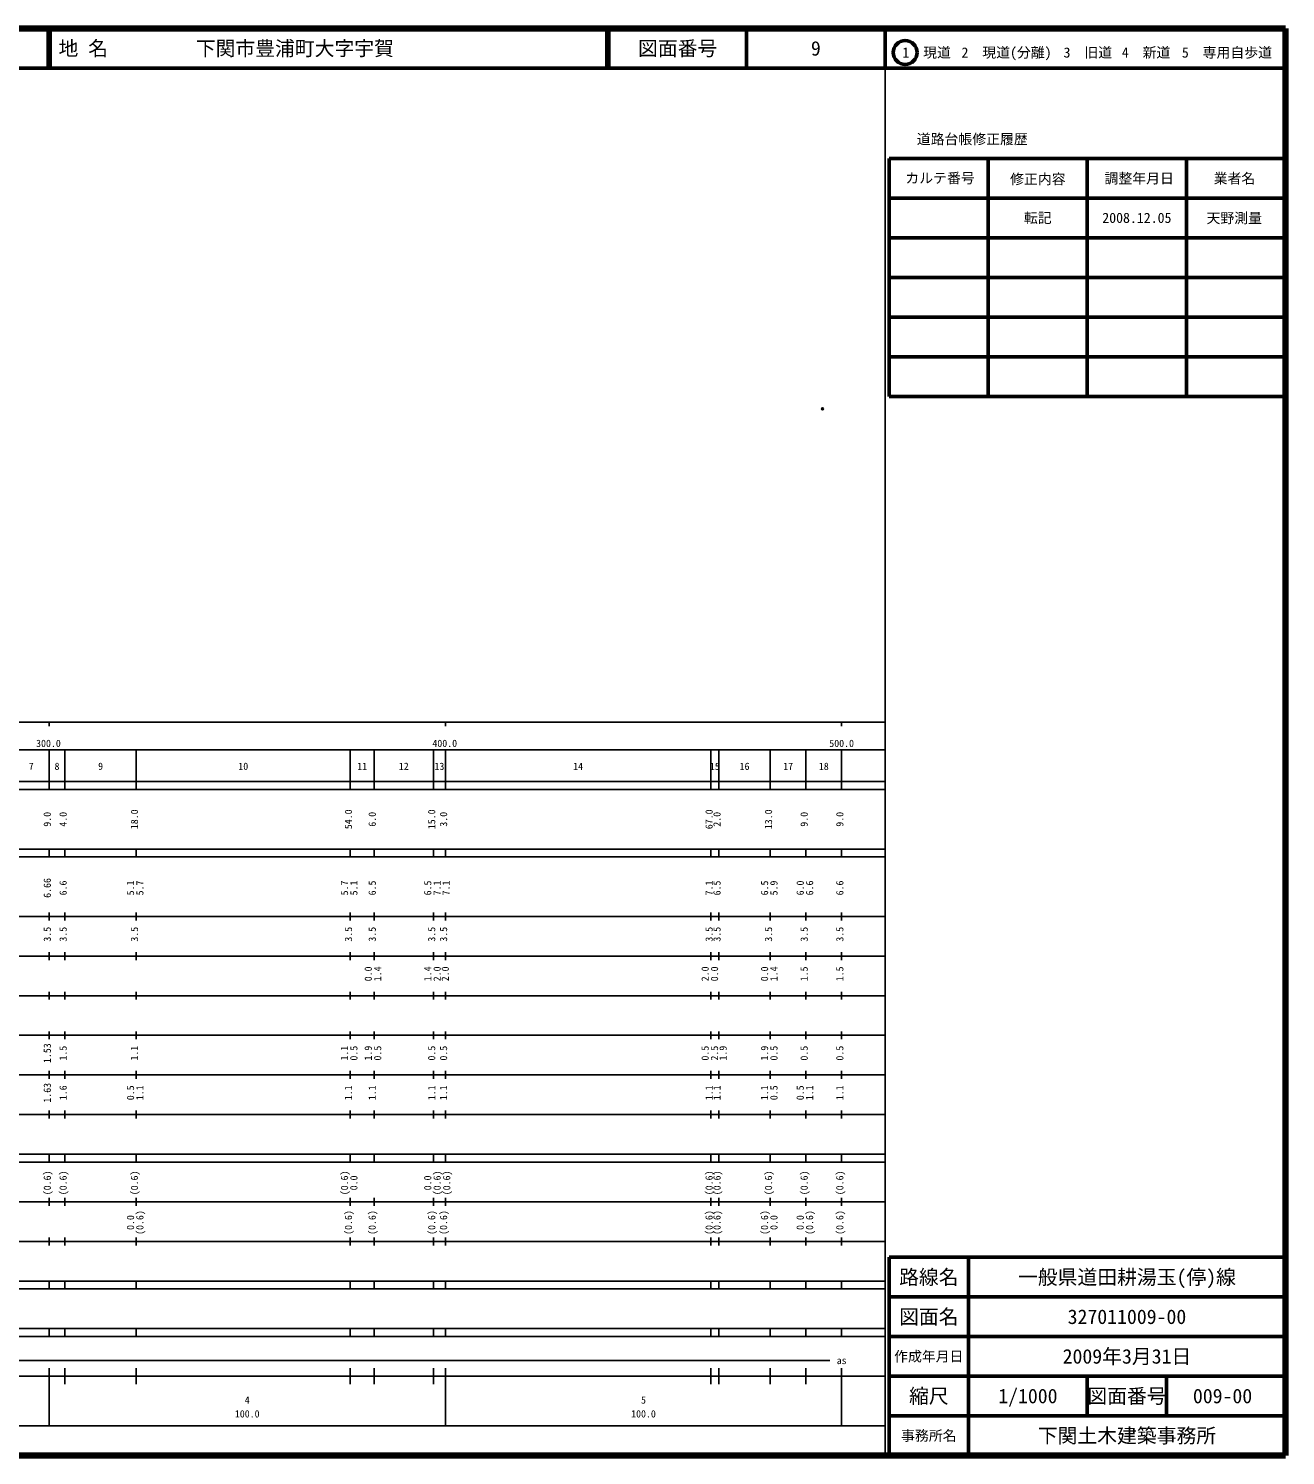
# Model space of a CAD drawing. Units: millimetres on the paper. Extents: x 40 to 680, y 20 to 380.
# Drawn here: x 362.8 to 680, y 20 to 380 of the extents above; entities that cross this region are included whole.
import ezdxf
from ezdxf.enums import TextEntityAlignment as Align

# ---------------------------------------------------------------- set-up
doc = ezdxf.new("R2010")
doc.units = ezdxf.units.MM
doc.header["$PDMODE"] = 32
doc.header["$PDSIZE"] = 0.5
doc.layers.add('M-OTRS', color=6, linetype='Continuous')
doc.layers.add('M-TTL-TXT', color=7, linetype='Continuous')
for name, color, linetype, lineweight in [('M-TTL', 2, 'Continuous', 140), ('M-TTL-BAND', 7, 'Continuous', 25), ('M-TTL-FRAM', 2, 'Continuous', 50), ('M-TTL-LINE', 7, 'Continuous', 50)]:
    doc.layers.add(name, color=color, linetype=linetype, lineweight=lineweight)
doc.styles.add('ＭＳ ゴシック', font='')
doc.styles.get('ＭＳ ゴシック').set_extended_font_data('MS Gothic')

msp = doc.modelspace()

# ---------------------------------------------------------------- linework, layer by layer
at = {"layer": 'M-OTRS'}
msp.add_point((563.173, 284.055), dxfattribs=at)
at = {"layer": 'M-TTL'}
for p, q in [((680, 380), (40, 380)), ((680, 20), (680, 380)), ((40, 20), (680, 20))]:
    msp.add_line(p, q, dxfattribs=at)
at = {"layer": 'M-TTL-BAND'}
for p, q in [((579, 20), (579, 370)), ((40, 205), (579, 205)), ((368, 205), (368, 204)), ((468, 205), (468, 204)), ((568, 205), (568, 204)), ((68, 198), (579, 198)), ((368, 188), (368, 198)), ((372, 188), (372, 198)), ((390, 188), (390, 198)), ((444, 188), (444, 198)), ((450, 188), (450, 198)), ((465, 188), (465, 198)), ((468, 188), (468, 198)), ((535, 188), (535, 198)), ((537, 188), (537, 198)), ((550, 188), (550, 198)), ((559, 188), (559, 198)), ((568, 188), (568, 198)), ((40, 190), (579, 190)), ((40, 188), (579, 188)), ((40, 173), (579, 173)), ((368, 171), (368, 173)), ((372, 171), (372, 173)), ((390, 171), (390, 173)), ((444, 171), (444, 173)), ((450, 171), (450, 173)), ((465, 171), (465, 173)), ((468, 171), (468, 173)), ((535, 171), (535, 173)), ((537, 171), (537, 173)), ((550, 171), (550, 173)), ((559, 171), (559, 173)), ((568, 171), (568, 173)), ((40, 171), (579, 171)), ((40, 156), (579, 156)), ((368, 155), (368, 157)), ((372, 155), (372, 157)), ((390, 155), (390, 157)), ((444, 155), (444, 157)), ((450, 155), (450, 157)), ((465, 155), (465, 157)), ((468, 155), (468, 157)), ((535, 155), (535, 157)), ((537, 155), (537, 157)), ((550, 155), (550, 157)), ((559, 155), (559, 157)), ((568, 155), (568, 157)), ((46, 146), (579, 146)), ((368, 145), (368, 147)), ((372, 145), (372, 147)), ((390, 145), (390, 147)), ((444, 145), (444, 147)), ((450, 145), (450, 147)), ((465, 145), (465, 147)), ((468, 145), (468, 147)), ((535, 145), (535, 147)), ((537, 145), (537, 147)), ((550, 145), (550, 147)), ((559, 145), (559, 147)), ((568, 145), (568, 147)), ((368, 135), (368, 137)), ((372, 135), (372, 137)), ((390, 135), (390, 137)), ((444, 135), (444, 137)), ((450, 135), (450, 137)), ((465, 135), (465, 137)), ((468, 135), (468, 137)), ((535, 135), (535, 137)), ((537, 135), (537, 137)), ((550, 135), (550, 137)), ((559, 135), (559, 137)), ((568, 135), (568, 137)), ((52, 136), (579, 136)), ((46, 126), (579, 126)), ((368, 125), (368, 127)), ((372, 125), (372, 127)), ((390, 125), (390, 127)), ((444, 125), (444, 127)), ((450, 125), (450, 127)), ((465, 125), (465, 127)), ((468, 125), (468, 127)), ((535, 125), (535, 127)), ((537, 125), (537, 127)), ((550, 125), (550, 127)), ((559, 125), (559, 127)), ((568, 125), (568, 127)), ((52, 116), (579, 116)), ((368, 115), (368, 117)), ((372, 115), (372, 117)), ((390, 115), (390, 117)), ((444, 115), (444, 117)), ((450, 115), (450, 117)), ((465, 115), (465, 117)), ((468, 115), (468, 117)), ((535, 115), (535, 117)), ((537, 115), (537, 117)), ((550, 115), (550, 117)), ((559, 115), (559, 117)), ((568, 115), (568, 117)), ((46, 106), (579, 106)), ((368, 105), (368, 107)), ((372, 105), (372, 107)), ((390, 105), (390, 107)), ((444, 105), (444, 107)), ((450, 105), (450, 107)), ((465, 105), (465, 107)), ((468, 105), (468, 107)), ((535, 105), (535, 107)), ((537, 105), (537, 107)), ((550, 105), (550, 107)), ((559, 105), (559, 107)), ((568, 105), (568, 107)), ((40, 96), (579, 96)), ((40, 94), (579, 94)), ((368, 94), (368, 96)), ((372, 94), (372, 96)), ((390, 94), (390, 96)), ((444, 94), (444, 96)), ((450, 94), (450, 96)), ((465, 94), (465, 96)), ((468, 94), (468, 96)), ((535, 94), (535, 96)), ((537, 94), (537, 96)), ((550, 94), (550, 96)), ((559, 94), (559, 96)), ((568, 94), (568, 96)), ((49, 84), (579, 84)), ((368, 83), (368, 85)), ((372, 83), (372, 85)), ((390, 83), (390, 85)), ((444, 83), (444, 85)), ((450, 83), (450, 85)), ((465, 83), (465, 85)), ((468, 83), (468, 85)), ((535, 83), (535, 85)), ((537, 83), (537, 85)), ((550, 83), (550, 85)), ((559, 83), (559, 85)), ((568, 83), (568, 85)), ((40, 74), (579, 74)), ((368, 73), (368, 75)), ((372, 73), (372, 75)), ((390, 73), (390, 75)), ((444, 73), (444, 75)), ((450, 73), (450, 75)), ((465, 73), (465, 75)), ((468, 73), (468, 75)), ((535, 73), (535, 75)), ((537, 73), (537, 75)), ((550, 73), (550, 75)), ((559, 73), (559, 75)), ((568, 73), (568, 75)), ((40, 64), (579, 64)), ((40, 62), (579, 62)), ((368, 62), (368, 64)), ((372, 62), (372, 64)), ((390, 62), (390, 64)), ((444, 62), (444, 64)), ((450, 62), (450, 64)), ((465, 62), (465, 64)), ((468, 62), (468, 64)), ((535, 62), (535, 64)), ((537, 62), (537, 64)), ((550, 62), (550, 64)), ((559, 62), (559, 64)), ((568, 62), (568, 64)), ((40, 52), (579, 52)), ((368, 50), (368, 52)), ((372, 50), (372, 52)), ((390, 50), (390, 52)), ((444, 50), (444, 52)), ((450, 50), (450, 52)), ((465, 50), (465, 52)), ((468, 50), (468, 52)), ((535, 50), (535, 52)), ((537, 50), (537, 52)), ((550, 50), (550, 52)), ((559, 50), (559, 52)), ((568, 50), (568, 52)), ((40, 50), (579, 50)), ((71, 44), (565, 44)), ((40, 40), (579, 40)), ((368, 27.5), (368, 42)), ((372, 38), (372, 42)), ((390, 38), (390, 42)), ((444, 38), (444, 42)), ((450, 38), (450, 42)), ((465, 38), (465, 42)), ((468, 27.5), (468, 42)), ((535, 38), (535, 42)), ((537, 38), (537, 42)), ((550, 38), (550, 42)), ((559, 38), (559, 42)), ((568, 27.5), (568, 42)), ((68, 27.5), (579, 27.5))]:
    msp.add_line(p, q, dxfattribs=at)
at = {"layer": 'M-TTL-FRAM'}
for p, q in [((580, 347.197), (580, 287.197)), ((580, 347.197), (680, 347.197)), ((580, 287.197), (680, 287.197)), ((680, 70), (580, 70)), ((580, 70), (580, 20))]:
    msp.add_line(p, q, dxfattribs=at)
at = {"layer": 'M-TTL-LINE'}
for p, q in [((367.75, 380), (367.75, 370)), ((368.25, 380), (368.25, 370)), ((508.747, 380), (508.747, 370)), ((509.247, 380), (509.247, 370)), ((543.997, 380), (543.997, 370)), ((579, 380), (579, 370)), ((40, 370), (680, 370)), ((605, 347.197), (605, 287.197)), ((630, 347.197), (630, 287.197)), ((655, 347.197), (655, 287.197)), ((580, 337.197), (680, 337.197)), ((580, 327.197), (680, 327.197)), ((580, 317.197), (680, 317.197)), ((580, 307.197), (680, 307.197)), ((580, 297.197), (680, 297.197)), ((600, 70), (600, 20)), ((680, 60), (580, 60)), ((680, 50), (580, 50)), ((680, 40), (580, 40)), ((630, 40), (630, 30)), ((650, 40), (650, 30)), ((680, 30), (580, 30))]:
    msp.add_line(p, q, dxfattribs=at)
msp.add_circle((584.031, 373.958), 3, dxfattribs=at)

# ---------------------------------------------------------------- texts
at = {"layer": 'M-TTL-BAND', "style": 'ＭＳ ゴシック'}
for s, p in [('300.0', (367.844, 198.195)), ('400.0', (467.844, 198.195)), ('500.0', (568, 198.195)), ('7', (363.5, 192.405)), ('8', (370, 192.405)), ('9', (381, 192.405)), ('10', (417, 192.405)), ('11', (447, 192.405)), ('12', (457.5, 192.405)), ('13', (466.5, 192.405)), ('14', (501.5, 192.405)), ('15', (536, 192.405)), ('16', (543.5, 192.405)), ('17', (554.5, 192.405)), ('18', (563.5, 192.405)), ('as', (568, 42.5)), ('4', (418, 32.523)), ('5', (518, 32.523)), ('100.0', (418, 29.033)), ('100.0', (518, 29.033))]:
    msp.add_text(s, height=1.833, dxfattribs=at).set_placement(p, align=Align.BOTTOM_CENTER)
for s, p in [('9.0', (369, 180.5)), ('4.0', (373, 180.5)), ('18.0', (391, 180.5)), ('54.0', (445, 180.5)), ('6.0', (451, 180.5)), ('15.0', (466, 180.5)), ('3.0', (469, 180.5)), ('67.0', (536, 180.5)), ('2.0', (538, 180.5)), ('13.0', (551, 180.5)), ('9.0', (560, 180.5)), ('9.0', (569, 180.5)), ('6.66', (369, 163.174)), ('6.6', (373, 163.174)), ('5.1', (390, 163.174)), ('5.7', (392.37, 163.174)), ('5.7', (444, 163.174)), ('5.1', (446.37, 163.174)), ('6.5', (451, 163.174)), ('6.5', (465, 163.174)), ('7.1', (467.37, 163.174)), ('7.1', (469.624, 163.174)), ('7.1', (536, 163.174)), ('6.5', (538, 163.174)), ('6.5', (550, 163.174)), ('5.9', (552.37, 163.174)), ('6.0', (559, 163.174)), ('6.6', (561.37, 163.174)), ('6.6', (569, 163.174)), ('3.5', (369, 151.5)), ('3.5', (373, 151.5)), ('3.5', (391, 151.5)), ('3.5', (445, 151.5)), ('3.5', (451, 151.5)), ('3.5', (466, 151.5)), ('3.5', (469, 151.5)), ('3.5', (536, 151.5)), ('3.5', (538, 151.5)), ('3.5', (551, 151.5)), ('3.5', (560, 151.5)), ('3.5', (569, 151.5)), ('0.0', (450, 141.5)), ('1.4', (452.37, 141.5)), ('1.4', (465, 141.5)), ('2.0', (467.37, 141.5)), ('2.0', (469.432, 141.5)), ('2.0', (535, 141.5)), ('0.0', (537.37, 141.5)), ('0.0', (550, 141.5)), ('1.4', (552.37, 141.5)), ('1.5', (560, 141.5)), ('1.5', (569, 141.5)), ('1.53', (369, 121.5)), ('1.5', (373, 121.5)), ('1.1', (391, 121.5)), ('1.1', (444, 121.5)), ('0.5', (446.37, 121.5)), ('1.9', (450, 121.5)), ('0.5', (452.37, 121.5)), ('0.5', (466, 121.5)), ('0.5', (469, 121.5)), ('0.5', (535, 121.5)), ('2.5', (537.37, 121.5)), ('1.9', (539.537, 121.5)), ('1.9', (550, 121.5)), ('0.5', (552.37, 121.5)), ('0.5', (560, 121.5)), ('0.5', (569, 121.5)), ('1.63', (369, 111.5)), ('1.6', (373, 111.5)), ('0.5', (390, 111.5)), ('1.1', (392.37, 111.5)), ('1.1', (445, 111.5)), ('1.1', (451, 111.5)), ('1.1', (466, 111.5)), ('1.1', (469, 111.5)), ('1.1', (536, 111.5)), ('1.1', (538, 111.5)), ('1.1', (550, 111.5)), ('0.5', (552.37, 111.5)), ('0.5', (559, 111.5)), ('1.1', (561.37, 111.5)), ('1.1', (569, 111.5)), ('(0.6)', (369, 88.764)), ('(0.6)', (373, 88.764)), ('(0.6)', (391, 88.764)), ('(0.6)', (444, 88.764)), ('0.0', (446.37, 88.764)), ('0.0', (465, 88.764)), ('(0.6)', (467.37, 88.764)), ('(0.6)', (469.793, 88.764)), ('(0.6)', (536, 88.764)), ('(0.6)', (538, 88.764)), ('(0.6)', (551, 88.764)), ('(0.6)', (560, 88.764)), ('(0.6)', (569, 88.764)), ('0.0', (390, 78.764)), ('(0.6)', (392.37, 78.764)), ('(0.6)', (445, 78.764)), ('(0.6)', (451, 78.764)), ('(0.6)', (466, 78.764)), ('(0.6)', (469, 78.764)), ('(0.6)', (536, 78.764)), ('(0.6)', (538, 78.764)), ('(0.6)', (550, 78.764)), ('0.0', (552.37, 78.764)), ('0.0', (559, 78.764)), ('(0.6)', (561.37, 78.764)), ('(0.6)', (569, 78.764))]:
    msp.add_text(s, height=1.833, rotation=90, dxfattribs=at).set_placement(p, align=Align.BOTTOM_CENTER)
at = {"layer": 'M-TTL-TXT', "style": 'ＭＳ ゴシック'}
for s, p in [('地 名', (370.38, 375)), ('下関市豊浦町大字宇賀', (405.024, 375))]:
    msp.add_text(s, height=3.666, dxfattribs=at).set_placement(p, align=Align.MIDDLE_LEFT)
for s, height, p in [('図面番号', 3.666, (526.622, 375)), ('9', 3.666, (561.497, 375)), ('1\u3000現道', 2.566, (589.448, 373.958)), ('2\u3000現道(分離)', 2.566, (609.619, 373.958)), ('3\u3000旧道', 2.566, (630.121, 373.958)), ('4\u3000新道', 2.566, (644.824, 373.958)), ('5\u3000専用自歩道', 2.566, (665.228, 373.958)), ('道路台帳修正履歴', 2.566, (600.968, 352.113)), ('カルテ番号', 2.566, (592.839, 342.277)), ('修正内容', 2.566, (617.509, 342.023)), ('調整年月日', 2.566, (643.089, 342.197)), ('業者名', 2.566, (667.134, 342.197)), ('転記', 2.566, (617.5, 332.245)), ('2008.12.05', 2.566, (642.5, 332.245)), ('天野測量', 2.566, (667.077, 332.189)), ('路線名', 3.666, (590, 65)), ('路線名', 3.666, (590, 65)), ('一般県道田耕湯玉(停)線', 3.666, (640, 65)), ('図面名', 3.666, (590, 55)), ('図面名', 3.666, (590, 55)), ('327011009-00', 3.666, (640, 55)), ('2009年3月31日', 3.666, (640, 45)), ('作成年月日', 2.566, (590, 45)), ('作成年月日', 2.566, (590, 45)), ('縮尺', 3.666, (590, 35)), ('縮尺', 3.666, (590, 35)), ('1/1000', 3.666, (615, 35)), ('図面番号', 3.666, (640, 35)), ('図面番号', 3.666, (640, 35)), ('009-00', 3.666, (664.125, 35)), ('事務所名', 2.566, (590, 25)), ('事務所名', 2.566, (590, 25)), ('下関土木建築事務所', 3.666, (640, 25))]:
    msp.add_text(s, height=height, dxfattribs=at).set_placement(p, align=Align.MIDDLE_CENTER)

doc.saveas('drawing.dxf')
